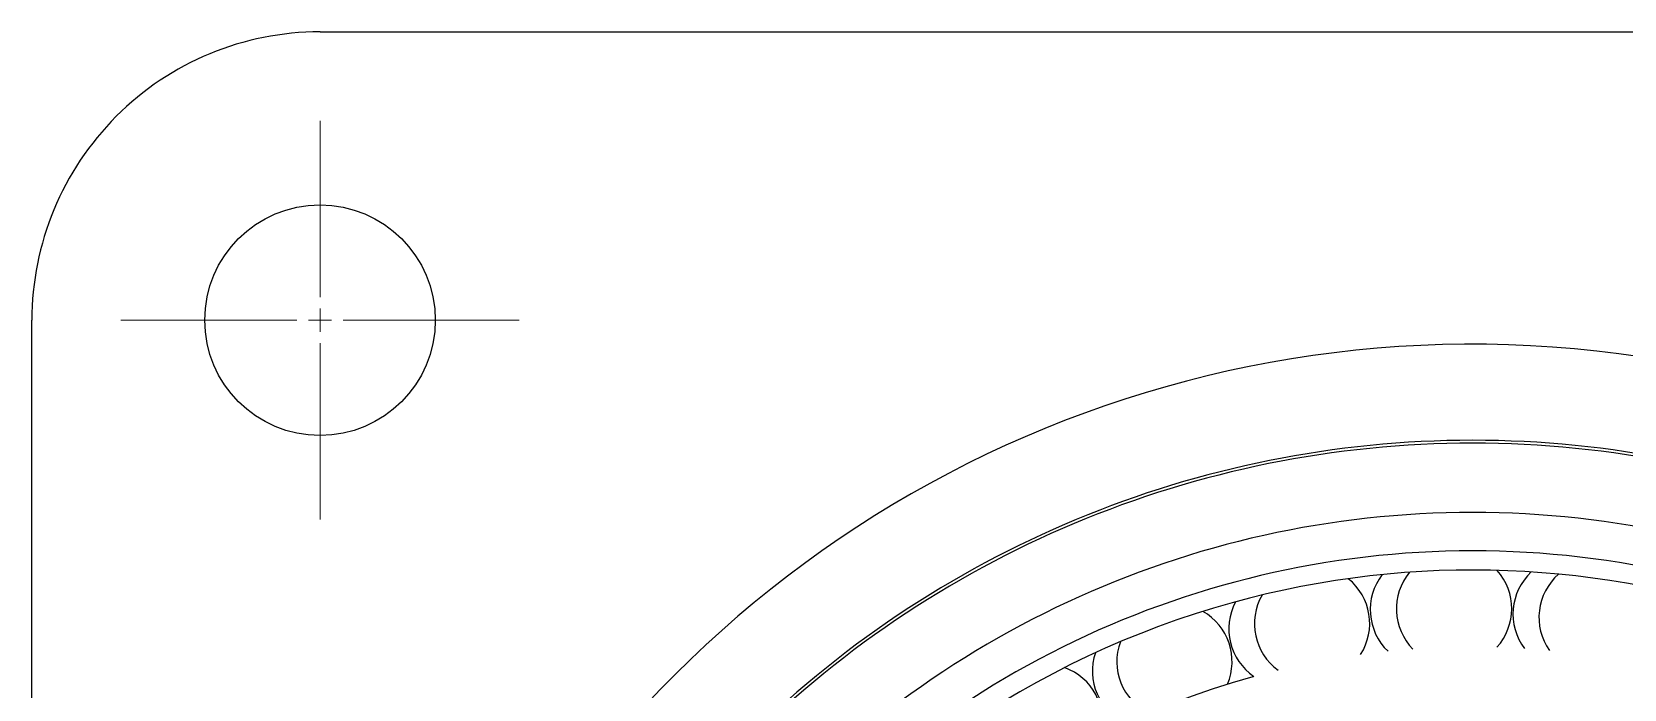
# Model space of a CAD drawing. Header units: millimetres. Extents: x 2 to 1187, y 2 to 839.
# Drawn here: x 74.4 to 140.7, y 432.1 to 459.4 of the extents above; entities that cross this region are included whole.
import ezdxf

# ---------------------------------------------------------------- set-up
doc = ezdxf.new("R2010")
doc.units = ezdxf.units.MM
doc.linetypes.add('CENTERX2', pattern=[20.319999999999997, 12.7, -2.54, 2.54, -2.54])

# ---------------------------------------------------------------- blocks, each defined once
blk = doc.blocks.new('*U48')
at = {"color": 0, "linetype": 'CENTERX2', "lineweight": 18, "ltscale": 1.2, "transparency": 16777216}
for p, q in [((0, 0.9600000000000011), (0, 8.300000000000004)), ((-8.300000000000004, 0), (-0.9600000000000009, 0)), ((0.9600000000000011, 0), (8.300000000000004, 0)), ((0, -8.300000000000004), (0, -0.9600000000000009))]:
    blk.add_line(p, q, dxfattribs=at)
at = {"color": 0, "linetype": 'Continuous', "lineweight": 18, "ltscale": 1.2, "transparency": 16777216}
for p, q in [((-0.4800000000000005, 0), (0.4800000000000005, 0)), ((0, -0.4800000000000005), (0, 0.4800000000000005))]:
    blk.add_line(p, q, dxfattribs=at)

msp = doc.modelspace()

# ---------------------------------------------------------------- linework, layer by layer
at = {"color": 7, "linetype": 'Continuous', "lineweight": 25}
for p, q in [((86.39238936607629, 459.4192038676991), (182.3923893660761, 459.4192038676913)), ((74.39238936606736, 351.4192038677002), (74.39238936607606, 447.4192038676996))]:
    msp.add_line(p, q, dxfattribs=at)
msp.add_circle((86.39238936607515, 447.4192038676991), 4.800000000000005, dxfattribs=at)
for centre, radius, start, end in [((86.39238936607515, 447.4192038676991), 12, 89.99999999999349, 179.9999999999968), ((134.3923893660712, 399.4192038676953), 46.99999999999999, 14.79249742348417, 154.8349682343268), ((134.3923893660712, 399.4192038676953), 42.87999999999999, 44.47923939200985, 135.5207613721554), ((134.3923893660712, 399.4192038676953), 43, 44.85567656755924, 135.1443241966056), ((134.392389366071, 399.4192038676953), 40.00000000000004, 40.10397730943479, 139.896023454733), ((134.3923893660712, 399.4192038676953), 38.40000000000002, 37.17946585416955, 142.8205349099944), ((134.3923893660712, 399.4192038676954), 37.60000000000017, 35.5411148277338, 105.4409703622806), ((133.6193379942468, 435.4109027936495), 2.400000000000028, 317.9802713922674, 41.63256930307472), ((127.7058424691363, 434.7927828581664), 2.400000000000007, 327.4539556027946, 51.10625351360377), ((132.5296223596289, 435.3709784981598), 2.399999999999988, 142.5638850469113, 226.2161829577217), ((133.6193379942468, 435.4109027936495), 2.400000000000023, 140.8283187899114, 224.480616700718), ((138.4724956888278, 435.1872445240551), 2.400000000000017, 133.0902008363828, 216.7424987471996), ((139.5539203455864, 435.0472630057893), 2.400000000000063, 131.354634579383, 215.0069324901908), ((134.3923893660712, 399.4192038676954), 37.60000000000017, 105.4409703622806, 144.4588859364333), ((126.6375604584946, 434.5740417796273), 2.400000000000037, 152.037569257437, 235.6898671682482), ((127.7058424691363, 434.7927828581664), 2.400000000000008, 150.3020030004316, 233.9543009112411), ((121.9747385128473, 433.2097638998617), 2.400000000000044, 336.9276398133176, 60.57993772412549), ((121.9747385128473, 433.2097638998617), 2.399999999999998, 159.7756872109622, 243.4279851217702), ((120.9570300746288, 432.8181727246803), 2.400000000000029, 161.5112534679651, 245.1635513787733), ((134.3923893660712, 399.4192038676954), 34.40000000000011, 105.4409703622806, 152.0114614693422), ((116.5823557014344, 430.7050265492953), 2.400000000000042, 346.4013240238478, 70.05362193465625)]:
    msp.add_arc(centre, radius, start, end, dxfattribs=at)

# ---------------------------------------------------------------- block references
at = {"color": 7, "linetype": 'CENTERX2', "lineweight": 18, "ltscale": 1.2}
msp.add_blockref('*U48', (86.39238936607515, 447.4192038676991), dxfattribs=at)

doc.saveas('drawing.dxf')
